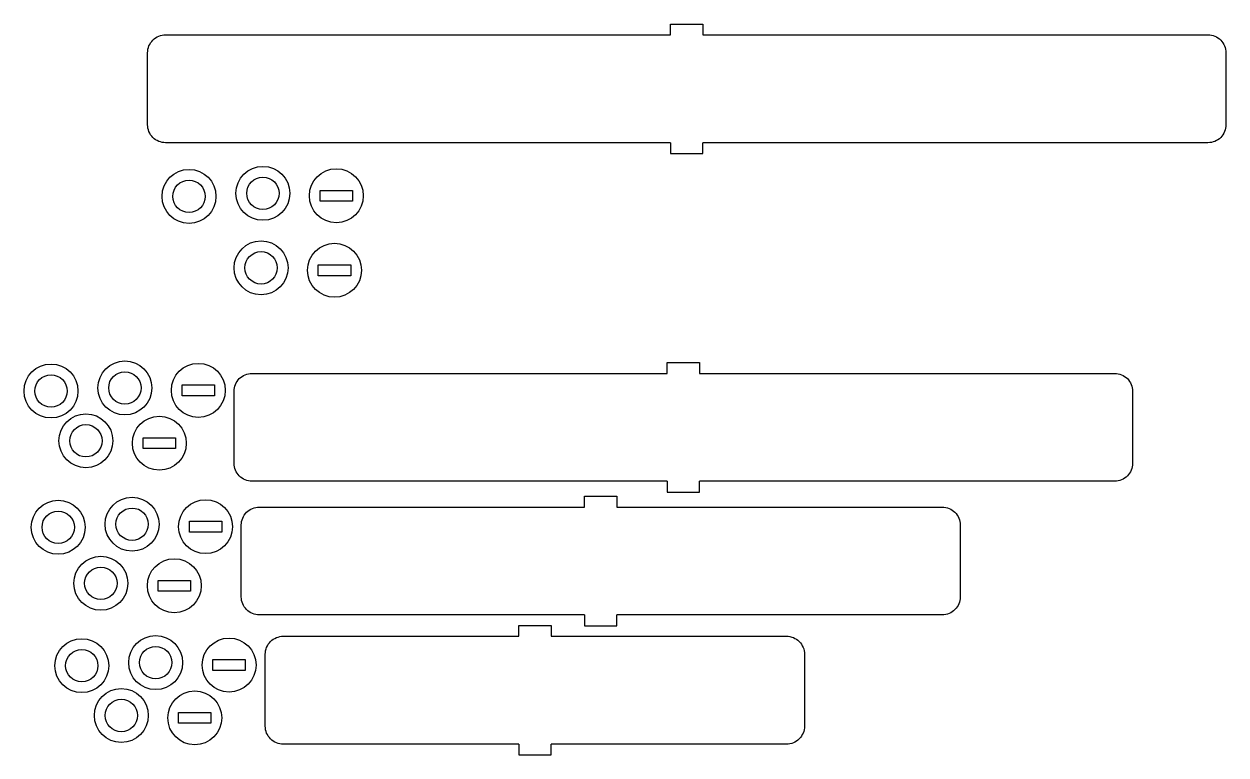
# Model space of a CAD drawing. Header units: millimetres. Extents: x 51 to 386, y -33 to 171.
import ezdxf

# ---------------------------------------------------------------- set-up
doc = ezdxf.new("R2010")
doc.units = ezdxf.units.MM
doc.layers.get('0').update_dxf_attribs({"color": 1})

msp = doc.modelspace()

# ---------------------------------------------------------------- linework, layer by layer
for points in [[(231.28, 167.58), (231.28, 170.58), (240.28, 170.58), (240.28, 167.58)], [(231.28, 137.58), (231.28, 134.58), (240.28, 134.58), (240.28, 137.58)], [(230.32, 73.47), (230.32, 76.47), (239.32, 76.47), (239.32, 73.47)], [(230.32, 43.47), (230.32, 40.47), (239.32, 40.47), (239.32, 43.47)], [(207.34, 36.31), (207.34, 39.31), (216.34, 39.31), (216.34, 36.31)], [(189.01, 0.38), (189.01, 3.38), (198.01, 3.38), (198.01, 0.38)], [(207.34, 6.31), (207.34, 3.31), (216.34, 3.31), (216.34, 6.31)], [(189.01, -29.62), (189.01, -32.62), (198.01, -32.62), (198.01, -29.62)]]:
    msp.add_lwpolyline(points)
for points in [[(231.28, 137.58), (90.78, 137.58, -0.414214), (85.78, 142.58), (85.78, 162.58, -0.414214), (90.78, 167.58), (231.28, 167.58)], [(240.28, 167.58), (380.78, 167.58, -0.414214), (385.78, 162.58), (385.78, 142.58, -0.414214), (380.78, 137.58), (240.28, 137.58)], [(230.32, 43.47), (114.82, 43.47, -0.414214), (109.82, 48.47), (109.82, 68.47, -0.414214), (114.82, 73.47), (230.32, 73.47)], [(239.32, 73.47), (354.82, 73.47, -0.414214), (359.82, 68.47), (359.82, 48.47, -0.414214), (354.82, 43.47), (239.32, 43.47)], [(207.34, 6.31), (116.84, 6.31, -0.414214), (111.84, 11.31), (111.84, 31.31, -0.414214), (116.84, 36.31), (207.34, 36.31)], [(216.34, 36.31), (306.84, 36.31, -0.414214), (311.84, 31.31), (311.84, 11.31, -0.414214), (306.84, 6.31), (216.34, 6.31)], [(189.01, -29.62), (123.51, -29.62, -0.414214), (118.51, -24.62), (118.51, -4.62, -0.414214), (123.51, 0.38), (189.01, 0.38)], [(198.01, 0.38), (263.51, 0.38, -0.414214), (268.51, -4.62), (268.51, -24.62, -0.414214), (263.51, -29.62), (198.01, -29.62)]]:
    msp.add_lwpolyline(points, format="xyb")
for points in [[(133.78, 124.34), (142.78, 124.34), (142.78, 121.34), (133.78, 121.34)], [(133.27, 103.62), (142.27, 103.62), (142.27, 100.62), (133.27, 100.62)], [(95.38, 70.24), (104.38, 70.24), (104.38, 67.24), (95.38, 67.24)], [(84.54, 55.54), (93.54, 55.54), (93.54, 52.54), (84.54, 52.54)], [(97.39, 32.34), (106.39, 32.34), (106.39, 29.34), (97.39, 29.34)], [(88.7, 15.92), (97.7, 15.92), (97.7, 12.92), (88.7, 12.92)], [(103.94, -6.13), (112.94, -6.13), (112.94, -9.13), (103.94, -9.13)], [(94.39, -20.82), (103.39, -20.82), (103.39, -23.82), (94.39, -23.82)]]:
    msp.add_lwpolyline(points, close=True)
for centre, radius in [((117.85, 123.52), 7.5), ((97.3, 122.67), 7.5), ((97.3, 122.67), 4.5), ((117.85, 123.52), 4.5), ((138.28, 122.84), 7.5), ((117.34, 102.8), 7.5), ((117.34, 102.8), 4.5), ((137.77, 102.12), 7.5), ((79.45, 69.41), 7.5), ((58.9, 68.56), 7.5), ((79.45, 69.41), 4.5), ((99.88, 68.74), 7.5), ((58.9, 68.56), 4.5), ((68.61, 54.72), 7.5), ((89.04, 54.04), 7.5), ((68.61, 54.72), 4.5), ((60.9, 30.67), 7.5), ((81.45, 31.52), 7.5), ((101.89, 30.84), 7.5), ((60.9, 30.67), 4.5), ((81.45, 31.52), 4.5), ((72.76, 15.1), 7.5), ((93.2, 14.42), 7.5), ((72.76, 15.1), 4.5), ((88.01, -6.95), 7.5), ((67.46, -7.8), 7.5), ((67.46, -7.8), 4.5), ((88.01, -6.95), 4.5), ((108.44, -7.63), 7.5), ((78.46, -21.65), 7.5), ((98.89, -22.32), 7.5), ((78.46, -21.65), 4.5)]:
    msp.add_circle(centre, radius)

doc.saveas('drawing.dxf')
